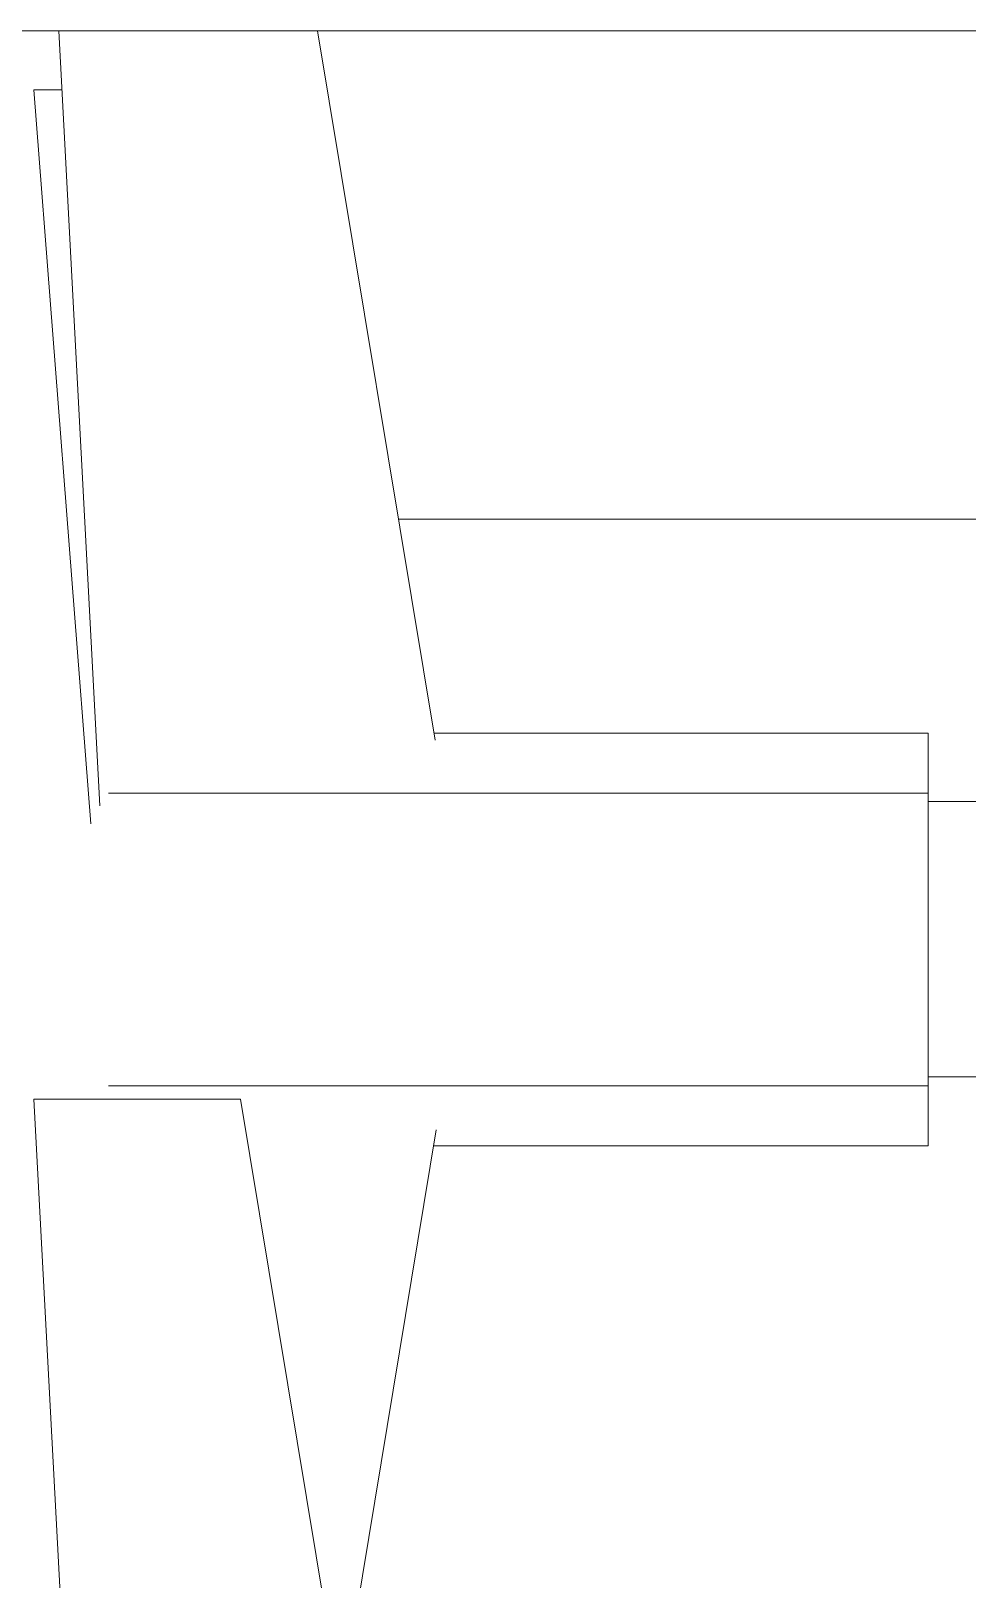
# Model space of a CAD drawing. Extents: x 65572 to 72871, y 30718 to 33858.
# Drawn here: x 66846.9 to 66855.13, y 32280.16 to 32293.75 of the extents above; entities that cross this region are included whole.
import ezdxf

# ---------------------------------------------------------------- set-up
doc = ezdxf.new("R2010")
doc.units = 0
doc.header["$LTSCALE"] = 0.5
doc.header["$MEASUREMENT"] = 0
doc.layers.get('0').update_dxf_attribs({"color": 20, "linetype": 'CONTINUOUS'})
doc.layers.add('Layout', color=154, linetype='CONTINUOUS', lineweight=5)
doc.layers.add('Viewed', color=150, linetype='CONTINUOUS', lineweight=9)

# ---------------------------------------------------------------- blocks, each defined once
blk = doc.blocks.new('12fstg01')
at = {"color": 0, "linetype": 'ByBlock'}
for p, q in [((-0.25367, 0.1132), (-0.03681, 0.14918)), ((-0.25367, 0.0751), (-0.25367, 0.1132)), ((-0.02463, 0.08728), (-0.25367, 0.0751))]:
    blk.add_line(p, q, dxfattribs=at)

msp = doc.modelspace()

# ---------------------------------------------------------------- linework, layer by layer
at = {"layer": 'Layout', "linetype": 'ByBlock'}
for p, q in [((66845.338276, 32293.75496), (66870.365958, 32293.75496)), ((66847.509817, 32286.948725), (66847.147914, 32293.75496)), ((66849.422599, 32293.75496), (66850.455748, 32287.528252)), ((66847.43079, 32286.790672), (66846.930289, 32293.237914)), ((66846.930289, 32293.237914), (66847.171759, 32293.237914)), ((66850.446967, 32287.587522), (66854.784642, 32287.587522)), ((66854.784642, 32287.587522), (66854.784642, 32283.965476)), ((66847.584453, 32287.060679), (66854.784642, 32287.060679)), ((66854.784642, 32286.988238), (66862.037515, 32286.988238)), ((66847.584453, 32284.492319), (66854.784642, 32284.492319)), ((66862.037515, 32284.571346), (66854.784642, 32284.571346)), ((66850.464528, 32284.103772), (66849.627544, 32279.046634)), ((66854.784642, 32283.965476), (66850.442577, 32283.965476))]:
    msp.add_line(p, q, dxfattribs=at)
at = {"layer": 'Viewed', "linetype": 'ByBlock'}
msp.add_line((66850.133895, 32289.468035), (66862.138493, 32289.468035), dxfattribs=at)
msp.add_line((66850.133895, 32289.468035), (66862.138493, 32289.468035), dxfattribs=at)

# ---------------------------------------------------------------- block references
at = {"layer": 'Layout', "linetype": 'ByBlock', "xscale": 47.58705652932135, "yscale": 47.58705652932135, "zscale": 47.58705652932135, "rotation": 270}
msp.add_blockref('12fstg01', (66843.356537, 32272.30336), dxfattribs=at)

doc.saveas('drawing.dxf')
